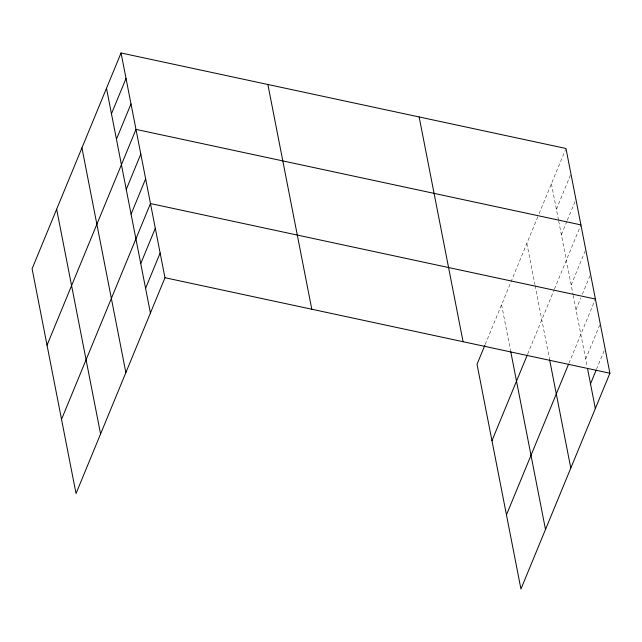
<?xml version="1.0" encoding="UTF-8"?>
<svg xmlns="http://www.w3.org/2000/svg" width="642" height="642" viewBox="0 0 642 642"><rect width="100%" height="100%" fill="white"/><g stroke="black" fill="none" stroke-linecap="round" stroke-linejoin="round"><path stroke-width="0.48" stroke-dasharray="3.21 2.41" d="M485.208 344.433L538.397 215.391M539.136 213.585L565.602 149.385M556.389 209.276L570.577 174.857M561.373 234.747L566.966 221.161M567.343 220.254L575.93 199.421M527.668 354.071L554.078 289.999M554.447 289.101L580.906 224.893M571.179 284.944L585.737 249.618M576.01 309.669L580.866 297.888M582.358 294.269L590.576 274.343M568.94 363.268L595.407 299.06M585.673 359.111L600.238 323.785M596.482 369.343L604.323 350.315M551.414 183.805L558.5 220.054M558.692 221.033L573.041 294.453M573.226 295.4L587.165 366.718M526.865 243.366L534.906 284.51M535.099 285.489L549.424 358.766M501.571 304.725L510.575 350.773"/><path stroke-width="0.96" d="M121.049 52.973L32.1 268.773L76.029 493.521L164.97 277.721L121.049 52.973L565.971 148.479L609.9 373.227L520.951 589.027L477.03 364.279L484.838 345.332M111.467 113.762L126.025 78.444M116.443 139.234L131 103.916M47.035 345.187L135.984 129.387L580.906 224.893M126.257 189.43L140.815 154.104M131.088 214.155L145.646 178.829M61.528 419.354L150.477 203.554L595.407 299.06M140.75 263.597L155.308 228.271M145.582 288.322L160.139 252.996M491.965 440.693L527.299 354.97M506.458 514.86L568.571 364.166M590.512 383.836L596.105 370.249M164.97 277.721L609.9 373.227M587.534 368.62L595.343 408.553M549.608 359.713L570.794 468.114M510.767 351.752L545.499 529.473M419.146 116.964L463.075 341.713M267.875 84.487L311.795 309.235M106.484 88.291L150.413 313.039M81.935 147.853L125.864 372.601M56.648 209.212L100.577 433.96"/></g></svg>
